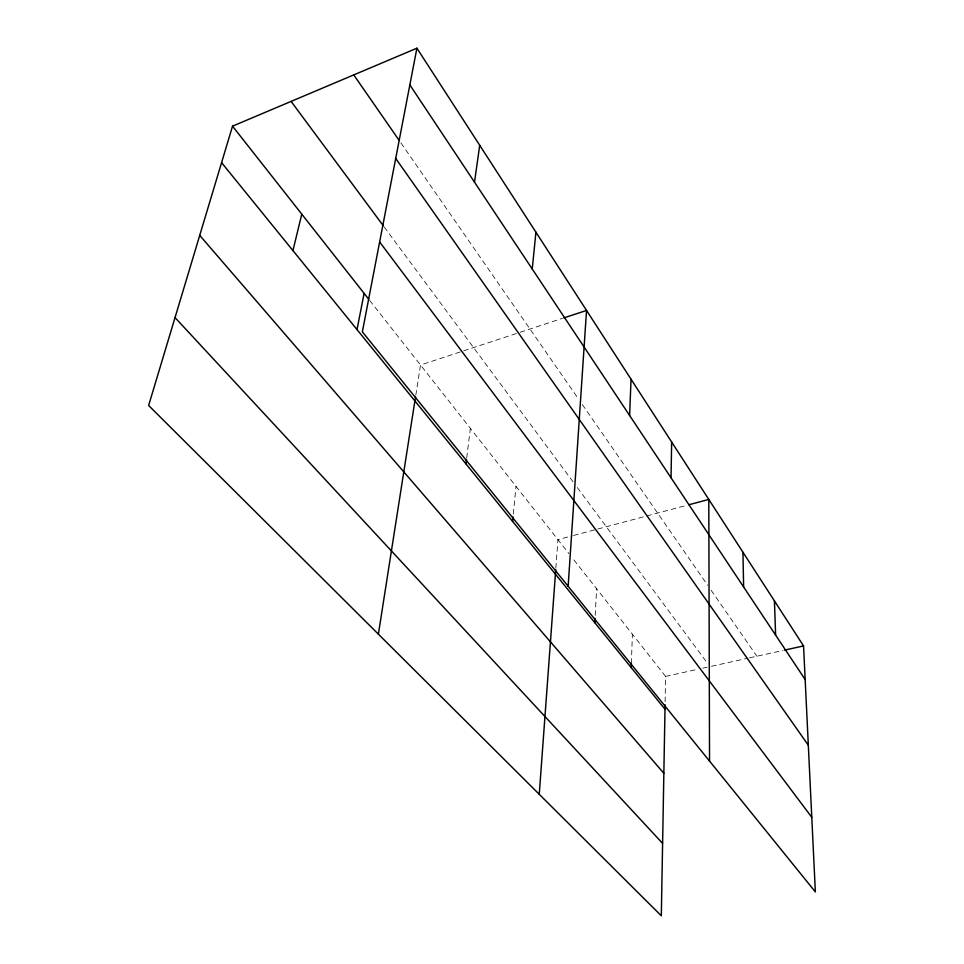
<?xml version="1.0" encoding="UTF-8"?>
<svg xmlns="http://www.w3.org/2000/svg" width="964" height="964" viewBox="0 0 964 964"><rect width="100%" height="100%" fill="white"/><g stroke="black" fill="none" stroke-linecap="round" stroke-linejoin="round"><path stroke-width="0.72" stroke-dasharray="4.82 3.62" d="M665.124 701.768L665.582 676.391L572.676 558.349M631.396 663.28L632.384 634.228M595.222 615.357L596.62 588.775M555.854 568.145L557.939 539.635L572.182 535.839M513.306 514.077L516.005 486.35M466.684 457.948L470.372 428.353M415.797 395.192L420.521 365.019L518.692 332.749M520.102 332.279L562.494 318.337M573.604 535.466L596.379 529.393M597.801 529.019L687.465 505.136M665.582 676.391L697.093 669.438M702.816 668.173L707.118 667.221M711.444 666.269L748.076 658.183M749.546 657.858L783.13 650.435M369.658 300.394L568.989 553.673M384.226 227.034L573.785 482.819M577.303 487.567L707.311 663.003M400.891 142.877L578.087 398.409M582.316 404.519L707.721 585.353M711.107 590.233L756.873 656.243"/><path stroke-width="1.45" d="M665.076 704.756L661.316 915.8L148.637 405.47L232.529 126.164L416.906 48.2L803.554 645.928L815.363 891.917L362.356 331.845L416.906 48.2M671.04 477.795L671.643 442.006M631.251 667.63L631.396 663.28M629.613 415.484L631.046 379.262M594.836 622.744L595.065 618.31M568.145 586.269L586.534 310.444L563.904 317.879M539.25 794.3L555.746 569.652M512.607 521.379L513.029 516.993M532.236 269.016L535.924 232.203M465.949 463.865L466.492 459.43M474.505 182.172L479.711 145.299M378.382 634.167L415.568 396.626M357.017 329.592L364.115 293.345M292.935 250.592L301.78 214.141M688.886 504.75L708.793 499.448L709.54 761.078M784.588 650.122L803.554 645.928M175.038 317.59L662.605 843.38M199.729 235.385L663.847 773.273M221.575 162.627L664.991 709.227M232.529 126.164L368.73 299.226M379.635 241.964L811.772 817.291M291.104 101.389L383.335 225.829M395.71 158.421L808.314 745.22M353.752 74.903L399.168 140.407M409.845 84.904L805.157 679.548M774.429 600.909L775.622 635.107M742.943 552.239L743.63 586.992"/></g></svg>
